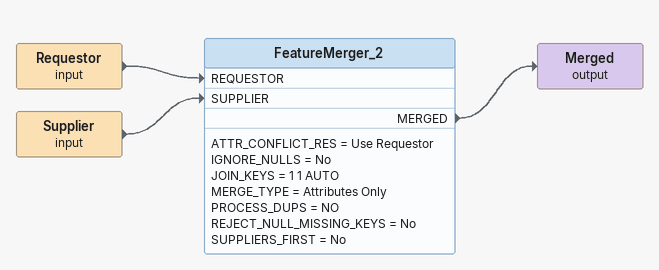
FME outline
Requestor (input)
    -> FeatureMerger_2 [REQUESTOR]
Supplier (input)
    -> FeatureMerger_2 [SUPPLIER]
FeatureMerger_2
    ATTR_CONFLICT_RES = Use Requestor
    IGNORE_NULLS = No
    JOIN_KEYS = 1 1 AUTO
    MERGE_TYPE = Attributes Only
    PROCESS_DUPS = NO
    REJECT_NULL_MISSING_KEYS = No
    SUPPLIERS_FIRST = No
    MERGED -> Merged (output)
Merged (output)
